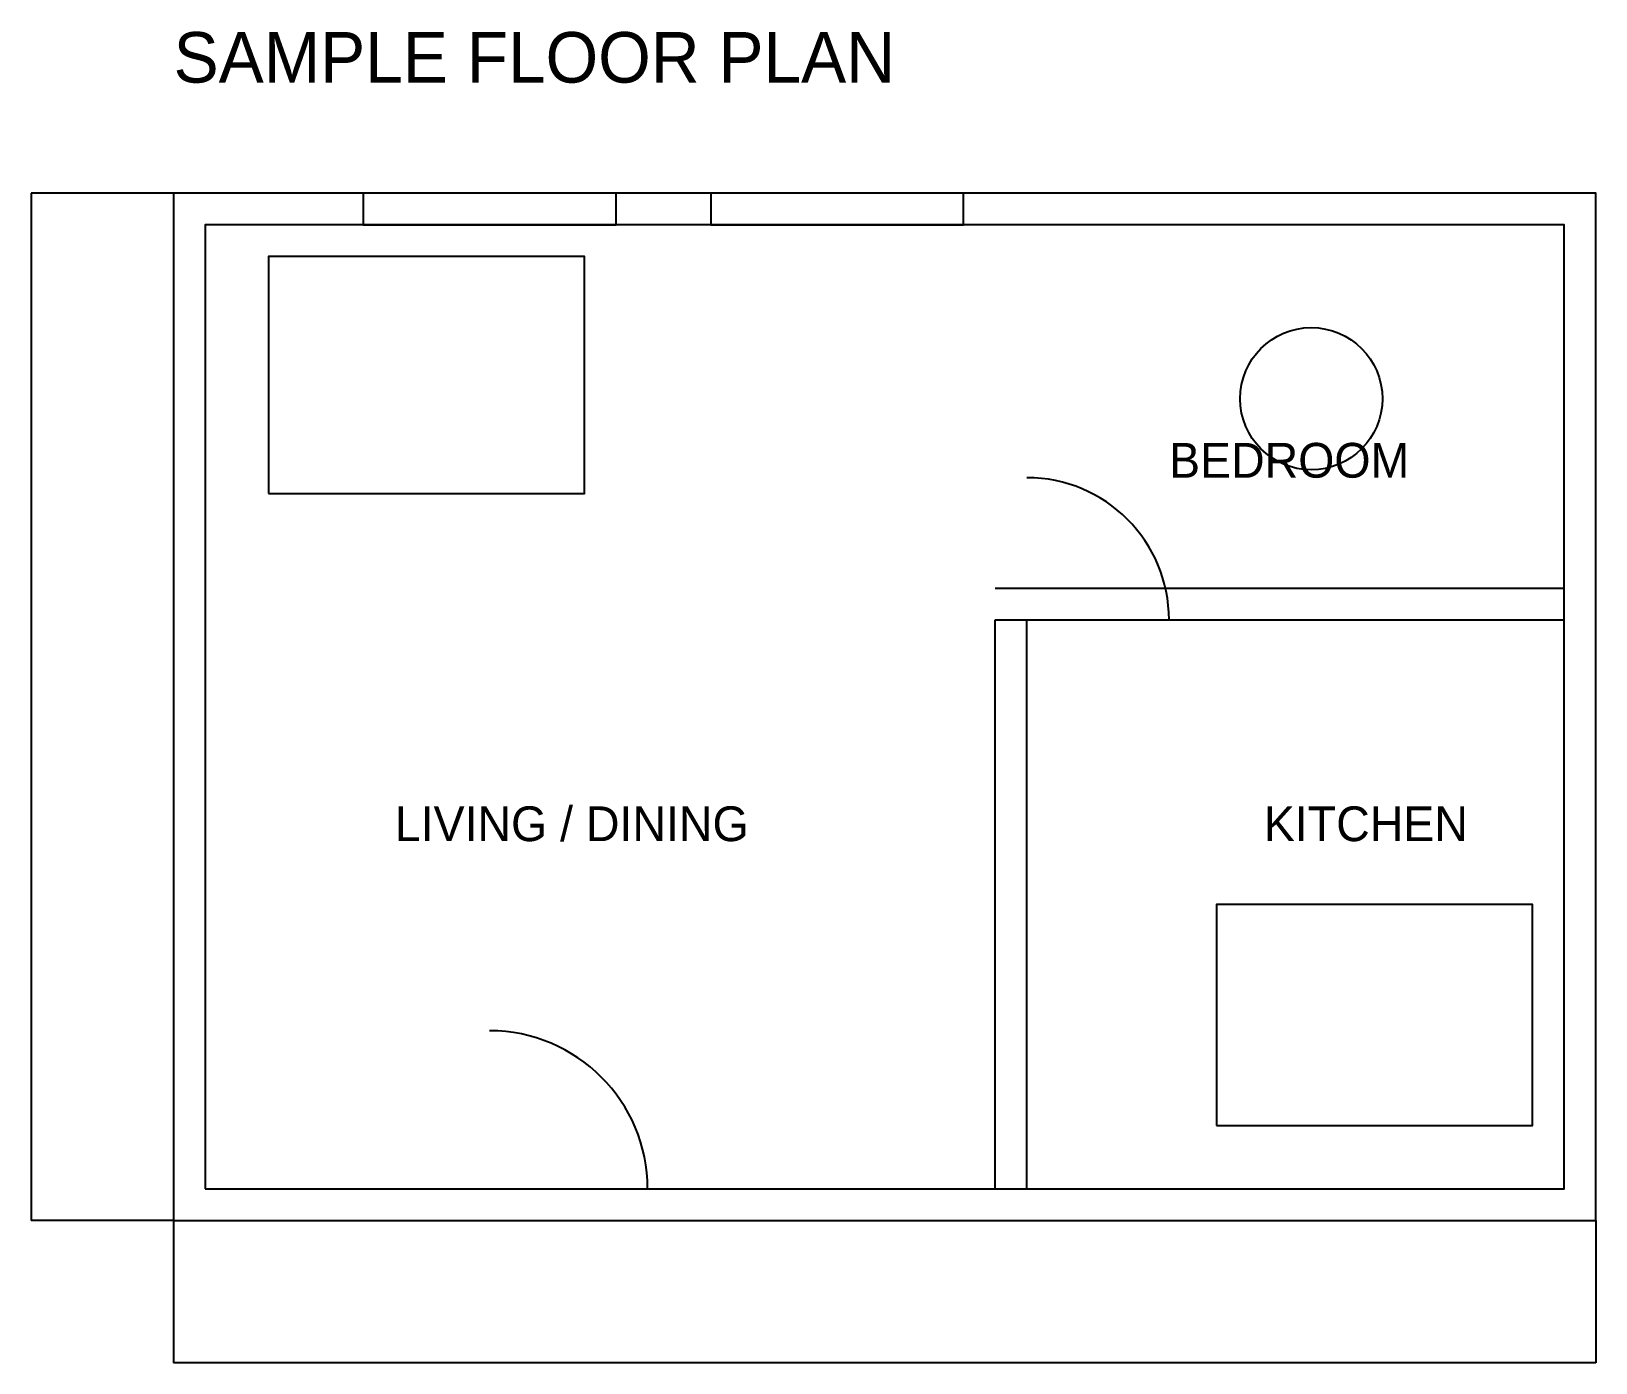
# Model space of a CAD drawing. Header units: millimetres. Extents: x -900 to 9000, y -900 to 7525.
import ezdxf

# ---------------------------------------------------------------- set-up
doc = ezdxf.new("R2010")
doc.units = ezdxf.units.MM
for name, color, linetype in [('DIMS', 1, 'Continuous'), ('FIXTURES', 3, 'Continuous'), ('OPENINGS', 5, 'Continuous'), ('TEXT', 7, 'Continuous'), ('WALLS', 7, 'Continuous')]:
    doc.layers.add(name, color=color, linetype=linetype)
doc.styles.add('OpenSansCondensed-Light', font='OpenSansCondensed-Light.ttf')
doc.dimstyles.new('EZDXF', dxfattribs={"dimtxt": 0.25, "dimasz": 0.175, "dimexe": 0.375, "dimexo": 0.125, "dimgap": 0.1, "dimtad": 1, "dimlfac": 100, "dimzin": 12, "dimdsep": 46, "dimtxsty": 'OpenSansCondensed-Light', "dimblk": 'ARCHTICK', "dimcen": 2.5, "dimazin": 3, "dimtfac": 0.5, "dimtmove": 2, "dimatfit": 3})

# ---------------------------------------------------------------- blocks, each defined once
blk = doc.blocks.new('_ARCHTICK')
at = {"color": 0, "linetype": 'BYBLOCK', "const_width": 0.15}
blk.add_lwpolyline([(-0.5, -0.5), (0.5, 0.5)], dxfattribs=at)

msp = doc.modelspace()

# ---------------------------------------------------------------- linework, layer by layer
at = {"layer": 'FIXTURES'}
for points in [[(600, 4600), (2600, 4600), (2600, 6100), (600, 6100), (600, 4600)], [(6600, 600), (8600, 600), (8600, 2000), (6600, 2000), (6600, 600)]]:
    msp.add_lwpolyline(points, dxfattribs=at)
msp.add_circle((7200, 5200), 450, dxfattribs=at)
at = {"layer": 'OPENINGS'}
msp.add_line((5400, 3800), (6300, 3800), dxfattribs=at)
for points in [[(1200, 6300), (2800, 6300), (2800, 6500), (1200, 6500), (1200, 6300)], [(3400, 6300), (5000, 6300), (5000, 6500), (3400, 6500), (3400, 6300)]]:
    msp.add_lwpolyline(points, dxfattribs=at)
for centre, radius in [((5400, 3800), 900), ((2000, 200), 1000)]:
    msp.add_arc(centre, radius, 0, 90, dxfattribs=at)
at = {"layer": 'WALLS'}
for points in [[(0, 0), (9000, 0), (9000, 6500), (0, 6500), (0, 0)], [(200, 200), (8800, 200), (8800, 6300), (200, 6300), (200, 200)], [(5200, 4000), (8800, 4000)], [(5200, 200), (5200, 3800)], [(5200, 3800), (8800, 3800)], [(5400, 200), (5400, 3800)]]:
    msp.add_lwpolyline(points, dxfattribs=at)

# ---------------------------------------------------------------- texts
at = {"layer": 'TEXT'}
for s, height, p in [('SAMPLE FLOOR PLAN', 320, (0, 7200)), ('BEDROOM', 220, (6300, 4700)), ('LIVING / DINING', 220, (1400, 2400)), ('KITCHEN', 220, (6900, 2400))]:
    msp.add_text(s, height=height, dxfattribs=at).set_placement(p)

# ---------------------------------------------------------------- dimensions: what is measured, and where the dimension line sits
at = {"layer": 'DIMS'}
msp.add_linear_dim(base=(-900, 0), p1=(0, 0), p2=(0, 6500), angle=90, dimstyle='EZDXF', dxfattribs=at).render()
msp.add_linear_dim(base=(0, -900), p1=(0, 0), p2=(9000, 0), dimstyle='EZDXF', dxfattribs=at).render()

doc.saveas('drawing.dxf')
